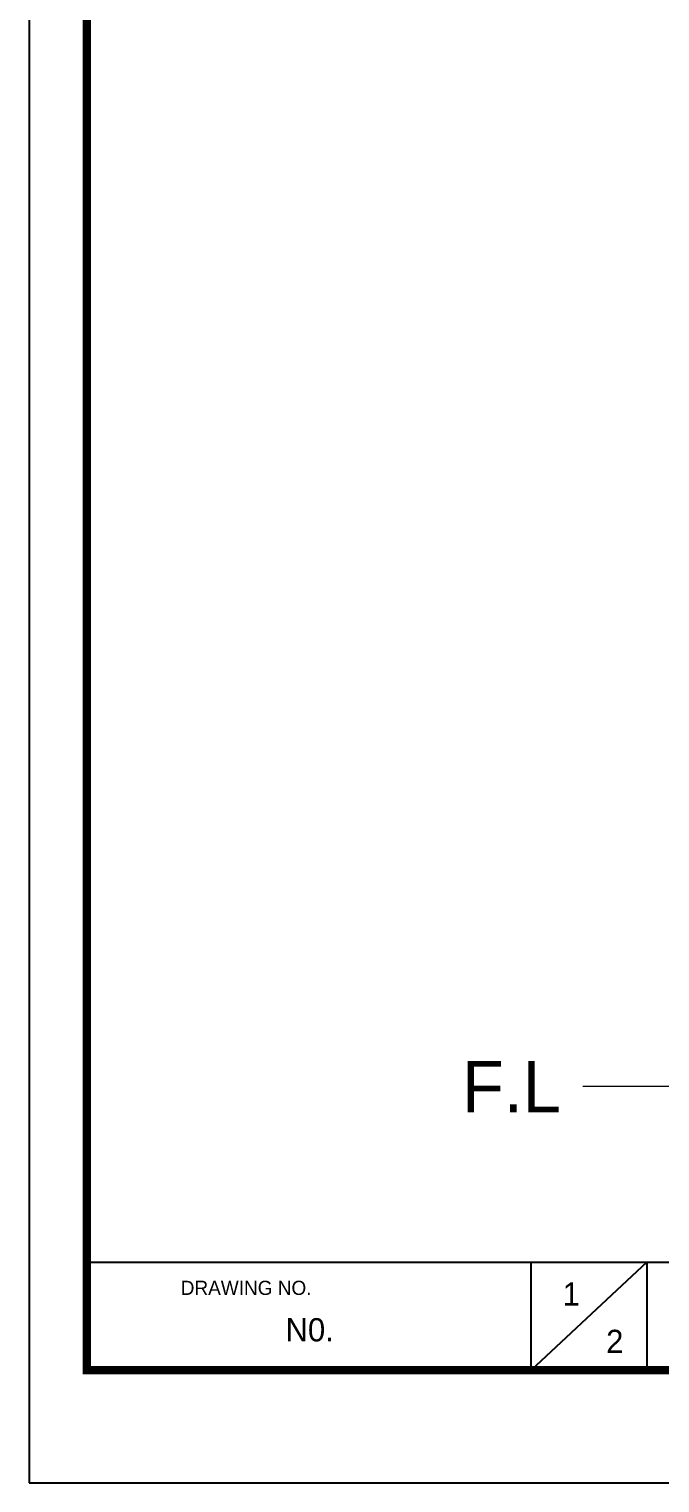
# Model space of a CAD drawing. Extents: x 4791 to 7950, y -233 to 2082.
# Drawn here: x 4791 to 5345, y -233 to 1044 of the extents above; entities that cross this region are included whole.
import ezdxf

# ---------------------------------------------------------------- set-up
doc = ezdxf.new("R2010")
doc.units = 0
doc.header["$LTSCALE"] = 1.7
doc.header["$MEASUREMENT"] = 0
doc.layers.get('0').update_dxf_attribs({"linetype": 'CONTINUOUS'})
doc.layers.add('치수선', color=7, linetype='CONTINUOUS', lineweight=20)
doc.styles.add('Daelim Dimension', font='')
doc.styles.get('Daelim Dimension').set_extended_font_data('나눔고딕')

msp = doc.modelspace()

# ---------------------------------------------------------------- linework, layer by layer
at = {"color": 5}
msp.add_line((4841.7, -39.2), (7385.8, -39.2), dxfattribs=at)
at = {"color": 5, "ltscale": 40}
for p, q in [((5231.7, -39.2), (5231.7, -134.4)), ((5231.7, -39.2), (5231.7, -134.4)), ((5333.6, -39.2), (5231.7, -134.4)), ((5333.6, -39.2), (5231.7, -134.4)), ((5333.6, -39.2), (5333.6, -134.4)), ((5333.6, -39.2), (5333.6, -134.4))]:
    msp.add_line(p, q, dxfattribs=at)
at = {"ltscale": 0.5}
msp.add_lwpolyline([(4790.9, -233.1), (7950.4, -233.1), (7950.4, 2081.9), (4790.9, 2081.9)], close=True, dxfattribs=at)
at = {"color": 5, "linetype": 'ByBlock', "lineweight": 200, "const_width": 7.28}
msp.add_lwpolyline([(4841.7, -134), (7899.3, -134), (7899.3, 2028.2), (4841.7, 2028.2)], close=True, dxfattribs=at)
at = {"layer": '치수선'}
msp.add_line((6757.1, 115), (5277.3, 115), dxfattribs=at)

# ---------------------------------------------------------------- texts
at = {"color": 5, "ltscale": 40, "style": 'Daelim Dimension'}
msp.add_text('DRAWING NO.', height=12.468, dxfattribs=at).set_placement((4924.1, -68))
at = {"char_height": 20.4, "attachment_point": 1, "style": 'Daelim Dimension'}
for s, insert, width in [('1', (5259.4, -57), 28.476), ('N0. ', (5016.1, -88.4), 128.002), ('2', (5297.7, -98.6), 28.476)]:
    msp.add_mtext(s, dxfattribs=dict(at, insert=insert, width=width))
at = {"layer": '치수선', "insert": (5258, 137.5), "char_height": 45, "attachment_point": 3, "style": 'Daelim Dimension'}
msp.add_mtext_dynamic_manual_height_columns('F.L', width=17.411, gutter_width=12.5, heights=[0], dxfattribs=at)

doc.saveas('drawing.dxf')
